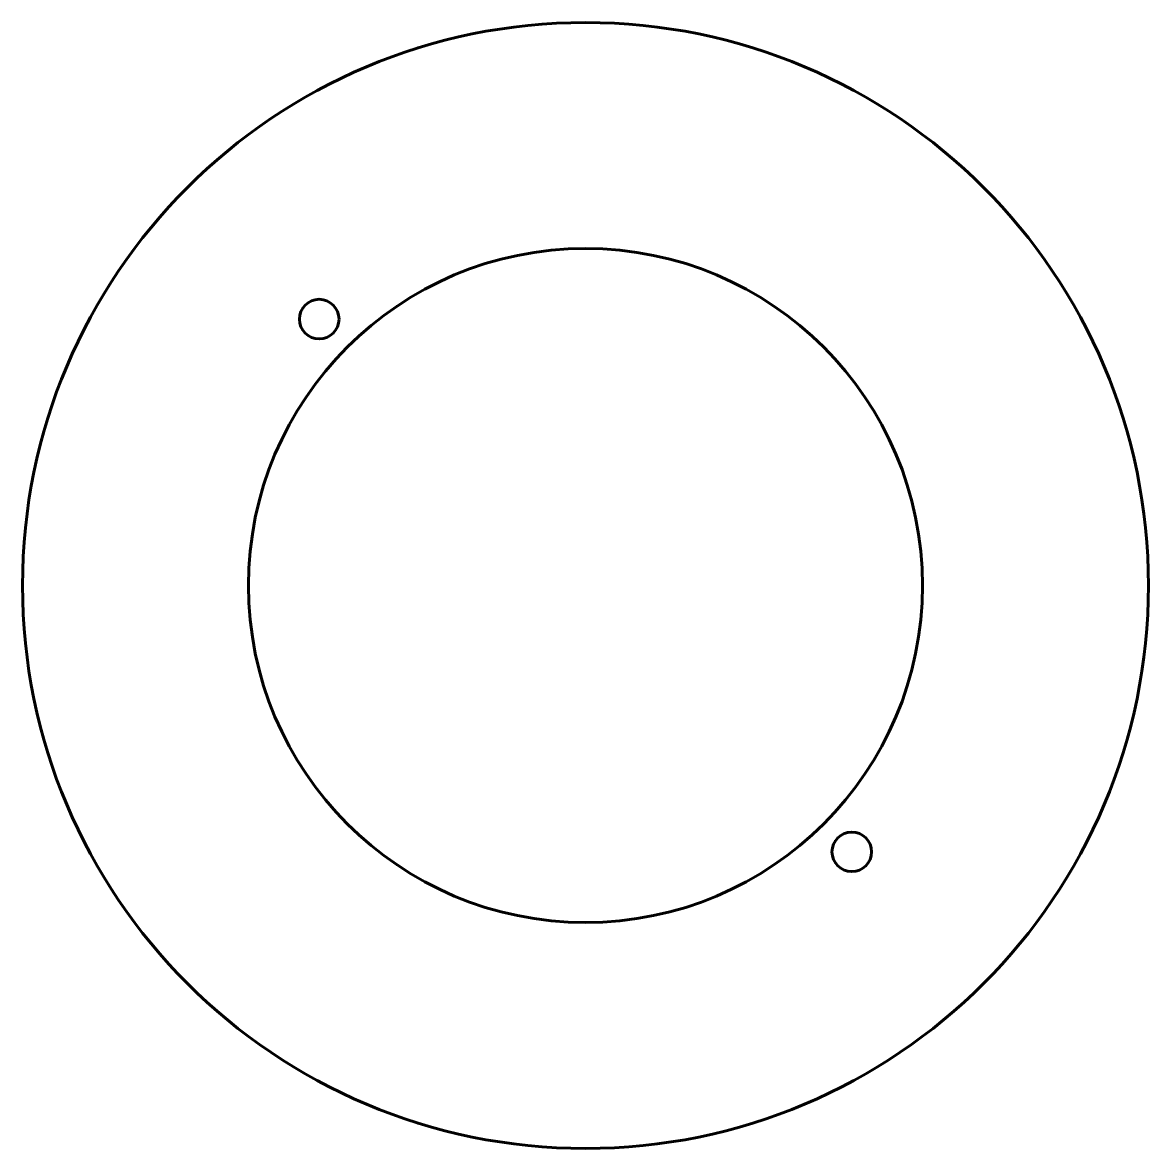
# Model space of a CAD drawing. Header units: millimetres. Extents: x -65 to 77, y -67 to 75.
import ezdxf

# ---------------------------------------------------------------- set-up
doc = ezdxf.new("R2010")
doc.units = ezdxf.units.MM
doc.linetypes.add('K5LT_BASIC', pattern=[0])
doc.layers.add('Системный слой', color=7, linetype='Continuous')

msp = doc.modelspace()

# ---------------------------------------------------------------- linework, layer by layer
at = {"layer": 'Системный слой', "color": 5, "linetype": 'K5LT_BASIC', "lineweight": 60, "true_color": 0x0000ff}
for centre, radius in [((6.23, 3.51), 71), ((6.23, 3.51), 42.5), ((-27.35, 37.1), 2.5), ((39.82, -30.08), 2.5)]:
    msp.add_circle(centre, radius, dxfattribs=at)

doc.saveas('drawing.dxf')
